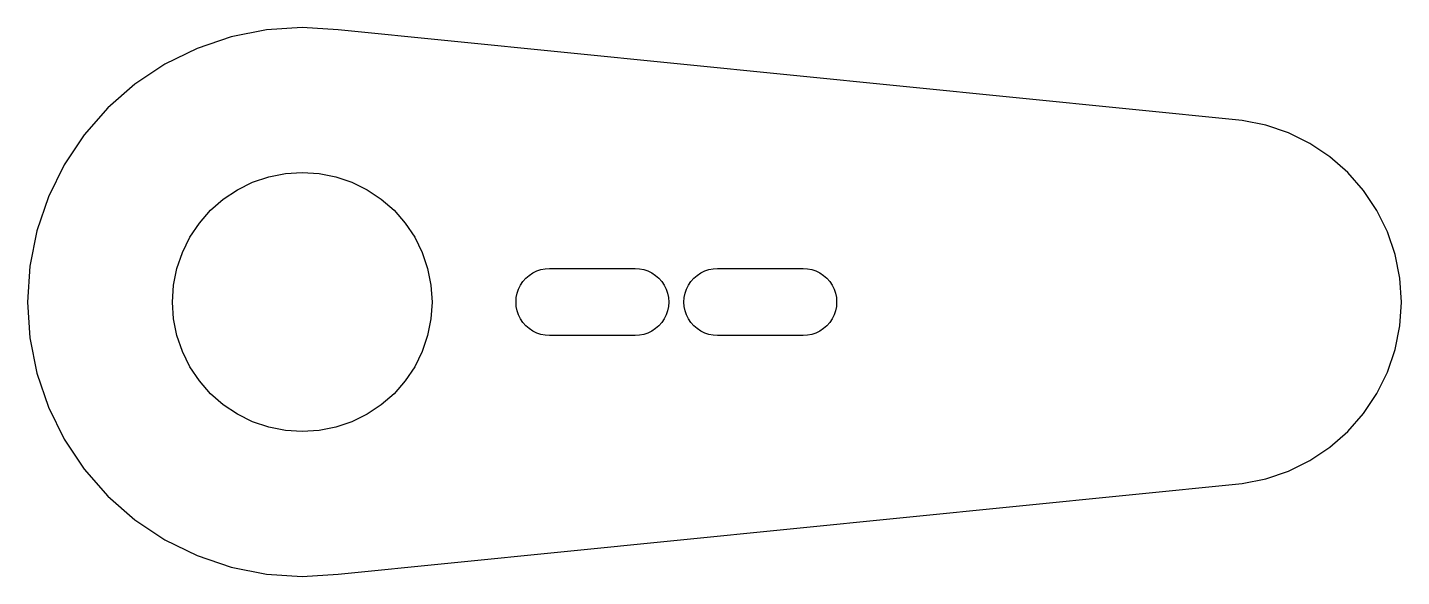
# Model space of a CAD drawing. Header units: metres. Extents: x 0 to 45, y 0 to 18.
import ezdxf

# ---------------------------------------------------------------- set-up
doc = ezdxf.new("R2010")
doc.units = ezdxf.units.M

msp = doc.modelspace()

# ---------------------------------------------------------------- linework, layer by layer
for p, q in [((9, 18), (7.82527, 17.923)), ((10.1747, 17.923), (9, 18)), ((6.67064, 17.6933), (5.55586, 17.3149)), ((7.82527, 17.923), (6.67064, 17.6933)), ((39.7831, 14.9487), (10.1747, 17.923)), ((5.55586, 17.3149), (4.5, 16.7942)), ((4.5, 16.7942), (3.52115, 16.1402)), ((3.52115, 16.1402), (2.63605, 15.364)), ((2.63605, 15.364), (1.85983, 14.4789)), ((40.5529, 14.7955), (39.7831, 14.9487)), ((1.85983, 14.4789), (1.20578, 13.5)), ((41.2961, 14.5433), (40.5529, 14.7955)), ((42, 14.1962), (41.2961, 14.5433)), ((42.6526, 13.7601), (42, 14.1962)), ((1.20578, 13.5), (0.685089, 12.4441)), ((43.2426, 13.2426), (42.6526, 13.7601)), ((7.3736, 12.9265), (7.90002, 13.1052)), ((7.90002, 13.1052), (8.44527, 13.2136)), ((8.44527, 13.2136), (9, 13.25)), ((9, 13.25), (9.55473, 13.2136)), ((9.55473, 13.2136), (10.1, 13.1052)), ((10.1, 13.1052), (10.6264, 12.9265)), ((43.7601, 12.6526), (43.2426, 13.2426)), ((6.41277, 12.3717), (6.875, 12.6806)), ((6.875, 12.6806), (7.3736, 12.9265)), ((10.6264, 12.9265), (11.125, 12.6806)), ((11.125, 12.6806), (11.5872, 12.3717)), ((44.1962, 12), (43.7601, 12.6526)), ((0.685089, 12.4441), (0.306671, 11.3294)), ((5.9948, 12.0052), (6.41277, 12.3717)), ((11.5872, 12.3717), (12.0052, 12.0052)), ((5.62825, 11.5872), (5.9948, 12.0052)), ((12.0052, 12.0052), (12.3717, 11.5872)), ((44.5433, 11.2961), (44.1962, 12)), ((0.306671, 11.3294), (0.077011, 10.1747)), ((5.3194, 11.125), (5.62825, 11.5872)), ((12.3717, 11.5872), (12.6806, 11.125)), ((44.7955, 10.5529), (44.5433, 11.2961)), ((5.07352, 10.6264), (5.3194, 11.125)), ((12.6806, 11.125), (12.9265, 10.6264)), ((4.89482, 10.1), (5.07352, 10.6264)), ((12.9265, 10.6264), (13.1052, 10.1)), ((44.9487, 9.78314), (44.7955, 10.5529)), ((0.077011, 10.1747), (0, 9)), ((4.78636, 9.55473), (4.89482, 10.1)), ((13.1052, 10.1), (13.2136, 9.55473)), ((16.4304, 9.87268), (16.55, 9.95262)), ((16.55, 9.95262), (16.6791, 10.0163)), ((16.6791, 10.0163), (16.8153, 10.0625)), ((16.8153, 10.0625), (16.9564, 10.0906)), ((16.9564, 10.0906), (17.1, 10.1)), ((17.1, 10.1), (19.9, 10.1)), ((19.9, 10.1), (20.0436, 10.0906)), ((20.0436, 10.0906), (20.1847, 10.0625)), ((20.1847, 10.0625), (20.3209, 10.0163)), ((20.3209, 10.0163), (20.45, 9.95262)), ((20.45, 9.95262), (20.5696, 9.87268)), ((21.9304, 9.87268), (22.05, 9.95262)), ((22.05, 9.95262), (22.1791, 10.0163)), ((22.1791, 10.0163), (22.3153, 10.0625)), ((22.3153, 10.0625), (22.4564, 10.0906)), ((22.4564, 10.0906), (22.6, 10.1)), ((22.6, 10.1), (25.4, 10.1)), ((25.4, 10.1), (25.5436, 10.0906)), ((25.5436, 10.0906), (25.6847, 10.0625)), ((25.6847, 10.0625), (25.8209, 10.0163)), ((25.8209, 10.0163), (25.95, 9.95262)), ((25.95, 9.95262), (26.0696, 9.87268)), ((4.75, 9), (4.78636, 9.55473)), ((13.2136, 9.55473), (13.25, 9)), ((16.0837, 9.42094), (16.1474, 9.54999)), ((16.1474, 9.54999), (16.2273, 9.66963)), ((16.2273, 9.66963), (16.3222, 9.77782)), ((16.3222, 9.77782), (16.4304, 9.87268)), ((20.5696, 9.87268), (20.6778, 9.77782)), ((20.6778, 9.77782), (20.7727, 9.66963)), ((20.7727, 9.66963), (20.8526, 9.54999)), ((20.8526, 9.54999), (20.9163, 9.42094)), ((21.5837, 9.42094), (21.6474, 9.54999)), ((21.6474, 9.54999), (21.7273, 9.66963)), ((21.7273, 9.66963), (21.8222, 9.77782)), ((21.8222, 9.77782), (21.9304, 9.87268)), ((26.0696, 9.87268), (26.1778, 9.77782)), ((26.1778, 9.77782), (26.2727, 9.66963)), ((26.2727, 9.66963), (26.3526, 9.54999)), ((26.3526, 9.54999), (26.4163, 9.42094)), ((45, 9), (44.9487, 9.78314)), ((0, 9), (0.077011, 7.82527)), ((4.78636, 8.44527), (4.75, 9)), ((13.25, 9), (13.2136, 8.44527)), ((16, 9), (16.0094, 9.14357)), ((16.0094, 8.85643), (16, 9)), ((16.0094, 9.14357), (16.0375, 9.2847)), ((16.0375, 9.2847), (16.0837, 9.42094)), ((20.9163, 9.42094), (20.9625, 9.2847)), ((20.9625, 9.2847), (20.9906, 9.14357)), ((20.9906, 9.14357), (21, 9)), ((21, 9), (20.9906, 8.85643)), ((21.5, 9), (21.5094, 9.14357)), ((21.5094, 8.85643), (21.5, 9)), ((21.5094, 9.14357), (21.5375, 9.2847)), ((21.5375, 9.2847), (21.5837, 9.42094)), ((26.4163, 9.42094), (26.4625, 9.2847)), ((26.4625, 9.2847), (26.4906, 9.14357)), ((26.4906, 9.14357), (26.5, 9)), ((26.5, 9), (26.4906, 8.85643)), ((44.9487, 8.21686), (45, 9)), ((16.0375, 8.7153), (16.0094, 8.85643)), ((16.0837, 8.57906), (16.0375, 8.7153)), ((16.1474, 8.45001), (16.0837, 8.57906)), ((20.9163, 8.57906), (20.8526, 8.45001)), ((20.9625, 8.7153), (20.9163, 8.57906)), ((20.9906, 8.85643), (20.9625, 8.7153)), ((21.5375, 8.7153), (21.5094, 8.85643)), ((21.5837, 8.57906), (21.5375, 8.7153)), ((21.6474, 8.45001), (21.5837, 8.57906)), ((26.4163, 8.57906), (26.3526, 8.45001)), ((26.4625, 8.7153), (26.4163, 8.57906)), ((26.4906, 8.85643), (26.4625, 8.7153)), ((4.89482, 7.90002), (4.78636, 8.44527)), ((13.2136, 8.44527), (13.1052, 7.90002)), ((16.2273, 8.33037), (16.1474, 8.45001)), ((16.3222, 8.22218), (16.2273, 8.33037)), ((16.4304, 8.12732), (16.3222, 8.22218)), ((16.55, 8.04738), (16.4304, 8.12732)), ((20.5696, 8.12732), (20.45, 8.04738)), ((20.6778, 8.22218), (20.5696, 8.12732)), ((20.7727, 8.33037), (20.6778, 8.22218)), ((20.8526, 8.45001), (20.7727, 8.33037)), ((21.7273, 8.33037), (21.6474, 8.45001)), ((21.8222, 8.22218), (21.7273, 8.33037)), ((21.9304, 8.12732), (21.8222, 8.22218)), ((22.05, 8.04738), (21.9304, 8.12732)), ((26.0696, 8.12732), (25.95, 8.04738)), ((26.1778, 8.22218), (26.0696, 8.12732)), ((26.2727, 8.33037), (26.1778, 8.22218)), ((26.3526, 8.45001), (26.2727, 8.33037)), ((44.7955, 7.4471), (44.9487, 8.21686)), ((0.077011, 7.82527), (0.306671, 6.67064)), ((5.07352, 7.3736), (4.89482, 7.90002)), ((13.1052, 7.90002), (12.9265, 7.3736)), ((16.6791, 7.98373), (16.55, 8.04738)), ((16.8153, 7.93748), (16.6791, 7.98373)), ((16.9564, 7.90942), (16.8153, 7.93748)), ((17.1, 7.90001), (16.9564, 7.90942)), ((19.9, 7.90001), (17.1, 7.90001)), ((20.0436, 7.90942), (19.9, 7.90001)), ((20.1847, 7.93748), (20.0436, 7.90942)), ((20.3209, 7.98373), (20.1847, 7.93748)), ((20.45, 8.04738), (20.3209, 7.98373)), ((22.1791, 7.98373), (22.05, 8.04738)), ((22.3153, 7.93748), (22.1791, 7.98373)), ((22.4564, 7.90942), (22.3153, 7.93748)), ((22.6, 7.90001), (22.4564, 7.90942)), ((25.4, 7.90001), (22.6, 7.90001)), ((25.5436, 7.90942), (25.4, 7.90001)), ((25.6847, 7.93748), (25.5436, 7.90942)), ((25.8209, 7.98373), (25.6847, 7.93748)), ((25.95, 8.04738), (25.8209, 7.98373)), ((5.3194, 6.875), (5.07352, 7.3736)), ((12.9265, 7.3736), (12.6806, 6.875)), ((44.5433, 6.7039), (44.7955, 7.4471)), ((5.62825, 6.41277), (5.3194, 6.875)), ((12.6806, 6.875), (12.3717, 6.41277)), ((0.306671, 6.67064), (0.685089, 5.55586)), ((5.9948, 5.9948), (5.62825, 6.41277)), ((12.3717, 6.41277), (12.0052, 5.9948)), ((44.1962, 6), (44.5433, 6.7039)), ((6.41277, 5.62825), (5.9948, 5.9948)), ((12.0052, 5.9948), (11.5872, 5.62825)), ((43.7601, 5.34744), (44.1962, 6)), ((0.685089, 5.55586), (1.20578, 4.5)), ((6.875, 5.3194), (6.41277, 5.62825)), ((11.5872, 5.62825), (11.125, 5.3194)), ((7.3736, 5.07352), (6.875, 5.3194)), ((7.90002, 4.89482), (7.3736, 5.07352)), ((10.6264, 5.07352), (10.1, 4.89482)), ((11.125, 5.3194), (10.6264, 5.07352)), ((43.2426, 4.75737), (43.7601, 5.34744)), ((1.20578, 4.5), (1.85983, 3.52115)), ((8.44527, 4.78636), (7.90002, 4.89482)), ((9, 4.75), (8.44527, 4.78636)), ((9.55473, 4.78636), (9, 4.75)), ((10.1, 4.89482), (9.55473, 4.78636)), ((42.6526, 4.23988), (43.2426, 4.75737)), ((42, 3.80385), (42.6526, 4.23988)), ((41.2961, 3.45673), (42, 3.80385)), ((1.85983, 3.52115), (2.63605, 2.63605)), ((39.7831, 3.05135), (40.5529, 3.20445)), ((40.5529, 3.20445), (41.2961, 3.45673)), ((10.1747, 0.077011), (39.7831, 3.05135)), ((2.63605, 2.63605), (3.52115, 1.85983)), ((3.52115, 1.85983), (4.5, 1.20578)), ((4.5, 1.20578), (5.55586, 0.685089)), ((5.55586, 0.685089), (6.67064, 0.306671)), ((6.67064, 0.306671), (7.82527, 0.077011)), ((7.82527, 0.077011), (9, 0)), ((9, 0), (10.1747, 0.077011))]:
    msp.add_line(p, q)

doc.saveas('drawing.dxf')
